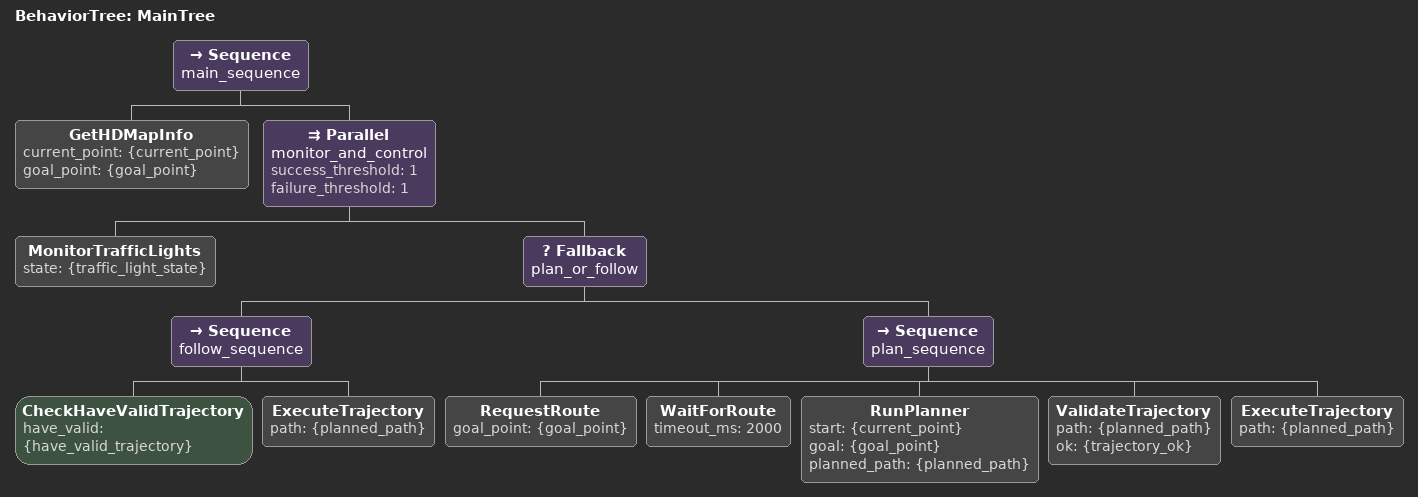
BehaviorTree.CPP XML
<root main_tree_to_execute="MainTree">
  <BehaviorTree ID="MainTree">

    <Sequence name="main_sequence">
      <!-- Populate current and goal on the blackboard -->
      <GetHDMapInfo current_point="{current_point}" goal_point="{goal_point}" />

      <!-- Monitor traffic lights / dynamic reg elems in parallel while planning/executing -->
      <Parallel name="monitor_and_control" success_threshold="1" failure_threshold="1">
        <!-- optional monitor node (implement later) -->
        <MonitorTrafficLights state="{traffic_light_state}" />

        <!-- Plan or follow: try to follow existing trajectory, else plan -->
        <Fallback name="plan_or_follow">
          <!-- If we already have a valid trajectory, execute it -->
          <Sequence name="follow_sequence">
            <CheckHaveValidTrajectory have_valid="{have_valid_trajectory}" />
            <ExecuteTrajectory path="{planned_path}" />
          </Sequence>

          <!-- Otherwise plan a new trajectory -->
          <Sequence name="plan_sequence">
            <!-- Request route from HD map -->
            <RequestRoute goal_point="{goal_point}" />

            <!-- Wait for the hd_map node to publish the route -->
            <WaitForRoute timeout_ms="2000" />

            <!-- Run the local planner (start=current_point, goal=goal_point) -->
            <RunPlanner start="{current_point}" goal="{goal_point}" planned_path="{planned_path}" />

            <!-- Validate path against occupancy/traffic rules -->
            <ValidateTrajectory path="{planned_path}" ok="{trajectory_ok}" />

            <!-- If valid, execute -->
            <ExecuteTrajectory path="{planned_path}" />
          </Sequence>
        </Fallback>
      </Parallel>
    </Sequence>
  </BehaviorTree>
</root>
